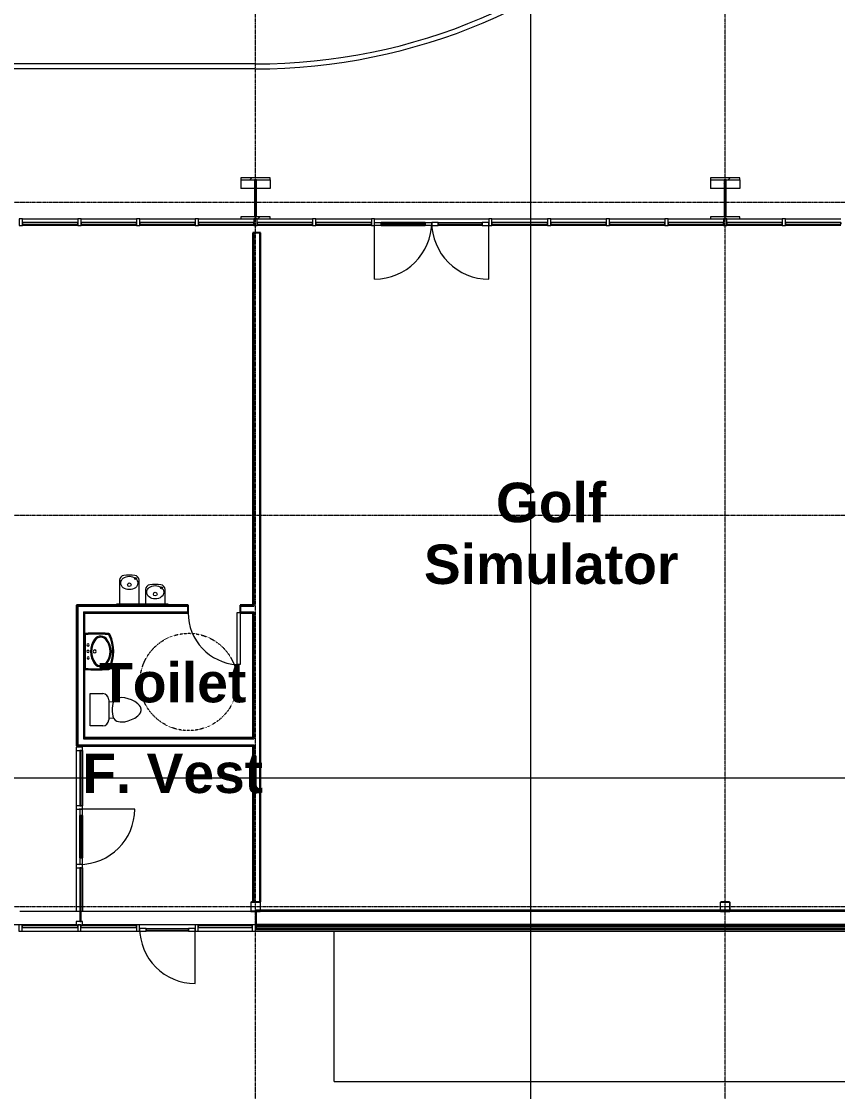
# Model space of a CAD drawing. Header units: inches. Extents: x 21753 to 28474, y -23238 to -20311.
# Drawn here: x 24100 to 24603, y -22898 to -22238 of the extents above; entities that cross this region are included whole.
import ezdxf

# ---------------------------------------------------------------- set-up
doc = ezdxf.new("R2010")
doc.units = ezdxf.units.IN
doc.header["$MEASUREMENT"] = 0
doc.linetypes.add('Grid Line 1_2_', pattern=[0.875, 0.5, -0.125, 0.125, -0.125])
doc.linetypes.add('Hidden 1_8_', pattern=[0.1875, 0.125, -0.0625])
for name, color, linetype, lineweight in [('A-DETL-HDLN', 90, 'Hidden 1_8_', 9), ('A-DOOR', 31, 'Continuous', 9), ('A-FLOR-HRAL', 11, 'Continuous', 9), ('A-GLAZ-CURT', 52, 'Continuous', 9), ('A-GLAZ-CWMG', 51, 'Continuous', 9), ('A-WALL', 113, 'Continuous', 9), ('A-WALL-PATT', 111, 'Continuous', 25), ('C-BLDG-PADS', 91, 'Continuous', 9), ('C-TOPO', 7, 'Continuous', 9), ('Conc', 7, 'Continuous', 9), ('G-ANNO-SYMB', 111, 'Continuous', 9), ('I-WALL', 2, 'Continuous', 9), ('L-SITE-WALL', 31, 'Continuous', 9), ('M-AREA-IDEN', 171, 'Continuous', 9), ('P-SANR-FIXT', 6, 'Continuous', 9), ('S-BEAM', 12, 'Continuous', 9), ('S-COLS', 52, 'Continuous', 9), ('S-GRID', 1, 'Continuous', 9)]:
    doc.layers.add(name, color=color, linetype=linetype, lineweight=lineweight)
doc.styles.add('Arial_B_1', font='arialbd.ttf', dxfattribs={"height": 24.354149})
pattern_1 = [(45, (0, 0), (-19.00703, 19.00703), []), (45, (0, 28.8), (-19.00703, 19.00703), [])]
pattern_2 = [(0, (0, 0), (61.44, 15.36), [2.534, -43.546, 2.534, -43.546, -245.76]), (0, (0, 0), (61.44, 15.36), [-92.16, 2.534, -89.626, 2.534, -43.546, -107.52]), (0, (0, 0), (61.44, 15.36), [-230.4, 2.534, -28.186, 2.534, -74.266]), (120, (23.04, 7.68), (-44.02215, 45.528601), [2.534, -43.546, 2.534, -43.546, -245.76]), (120, (23.04, 7.68), (-44.02215, 45.528601), [-92.16, 2.534, -89.626, 2.534, -43.546, -107.52]), (120, (23.04, 7.68), (-44.02215, 45.528601), [-230.4, 2.534, -28.186, 2.534, -74.266]), (240, (30.72, 38.4), (-17.41785, -60.888601), [2.534, -43.546, 2.534, -43.546, -245.76]), (240, (30.72, 38.4), (-17.41785, -60.888601), [-92.16, 2.534, -89.626, 2.534, -43.546, -107.52]), (240, (30.72, 38.4), (-17.41785, -60.888601), [-230.4, 2.534, -28.186, 2.534, -74.266])]

# ---------------------------------------------------------------- blocks, each defined once
blk = doc.blocks.new('HSS-Hollow Structural Section-Column - HSS6X6X1_4-V4-First Floor Plan')
at = {"layer": 'S-COLS'}
h = blk.add_hatch(dxfattribs=at)
h.set_pattern_fill('FP_4', color=256, style=0, pattern_type=2)
h.set_pattern_definition([(225, (24243.89, -22784.303), (19.00703, -19.00703), []), (225, (24243.89, -22813.103), (19.00703, -19.00703), [])])
h.paths.add_polyline_path([(2.53, 3), (-2.53, 3), (-2.86, 2.86), (-3, 2.53), (-3, -2.53), (-2.86, -2.86), (-2.53, -3), (2.53, -3), (2.86, -2.86), (3, -2.53), (3, 2.53), (2.86, 2.86)], flags=0)
h.paths.add_polyline_path([(-2.53, 2.77), (2.7, 2.7), (2.77, 2.53), (2.7, -2.7), (2.53, -2.77), (-2.7, -2.7), (-2.77, -2.53), (-2.7, 2.7)], flags=0)
at = {"layer": 'S-COLS', "lineweight": 15}
for p, q in [((-3, 2.53), (-3, -2.53)), ((-2.77, -2.53), (-2.77, 2.53)), ((2.53, 3), (-2.53, 3)), ((-2.53, 2.77), (2.53, 2.77)), ((2.77, 2.53), (2.77, -2.53)), ((3, -2.53), (3, 2.53)), ((2.53, -2.77), (-2.53, -2.77)), ((-2.53, -3), (2.53, -3))]:
    blk.add_line(p, q, dxfattribs=at)
for centre, radius, start, end in [((-2.53, 2.53), 0.466, 90, 180), ((-2.53, 2.53), 0.233, 90, 180), ((2.53, 2.53), 0.466, 360, 90), ((2.53, 2.53), 0.233, 0, 90), ((-2.53, -2.53), 0.466, 180, 270), ((-2.53, -2.53), 0.233, 180, 270), ((2.53, -2.53), 0.233, 270, 360), ((2.53, -2.53), 0.466, 270, 360)]:
    blk.add_arc(centre, radius, start, end, dxfattribs=at)
blk = doc.blocks.new('Girt_C - 8_D-948186-First Floor Plan')
at = {"layer": 'S-BEAM'}
for p, q in [((24135.45, -22787.3), (24098.55, -22787.3)), ((24136.45, -22787.3), (24135.45, -22787.3)), ((24241.36, -22787.3), (24136.45, -22787.3)), ((24025.64, -22795.3), (24133.2, -22795.3)), ((24137.2, -22795.3), (24244.02, -22795.3))]:
    blk.add_line(p, q, dxfattribs=at)
blk = doc.blocks.new('System Panel - Glazed-809284-First Floor Plan')
at = {"layer": 'A-GLAZ-CURT'}
for p, q in [((17.09375, 1.25), (-17.09375, 1.25)), ((-17.09375, 1.25), (-17.09375, 0.25)), ((-17.09375, 0.25), (-17.09375, 1.25)), ((17.09375, 1.25), (-17.09375, 1.25)), ((-17.09375, 0.25), (17.09375, 0.25)), ((-17.09375, 0.25), (17.09375, 0.25)), ((17.09375, 0.25), (17.09375, 1.25)), ((17.09375, 1.25), (17.09375, 0.25))]:
    blk.add_line(p, q, dxfattribs=at)
blk = doc.blocks.new('Door_Single_Storefront - one-809285-First Floor Plan')
at = {"layer": 'A-DOOR'}
for p, q in [((-17.59375, 35.1875), (-17.59375, 0)), ((-13.59375, 2), (-17.59375, 2)), ((-17.59375, 0.25), (-13.59375, 0.25)), ((-13.59375, 0.25), (-13.59375, 2)), ((-13.59375, 2), (13.59375, 2)), ((13.59375, 1.5), (-13.59375, 1.5)), ((-13.59375, 1.5), (-13.59375, 0.75)), ((-13.59375, 0.75), (13.59375, 0.75)), ((13.59375, 0.25), (-13.59375, 0.25)), ((17.59375, 2), (13.59375, 2)), ((13.59375, 2), (13.59375, 0.25)), ((13.59375, 0.75), (13.59375, 1.5)), ((13.59375, 0.25), (17.59375, 0.25)), ((17.59375, 0.25), (17.59375, 2))]:
    blk.add_line(p, q, dxfattribs=at)
blk.add_arc((-17.59375, 0), 35.1875, 360, 90, dxfattribs=at)
blk = doc.blocks.new('Door_Single_Storefront - one-809286-First Floor Plan')
at = {"layer": 'A-DOOR'}
for p, q in [((-17.59375, -35.1875), (-17.59375, 0)), ((-17.59375, -0.25), (-13.59375, -0.25)), ((-13.59375, -2), (-17.59375, -2)), ((-13.59375, -0.25), (-13.59375, -2)), ((13.59375, -0.25), (-13.59375, -0.25)), ((-13.59375, -1.5), (-13.59375, -0.75)), ((-13.59375, -0.75), (13.59375, -0.75)), ((13.59375, -1.5), (-13.59375, -1.5)), ((-13.59375, -2), (13.59375, -2)), ((13.59375, -2), (13.59375, -0.25)), ((13.59375, -0.25), (17.59375, -0.25)), ((13.59375, -0.75), (13.59375, -1.5)), ((17.59375, -2), (13.59375, -2)), ((17.59375, -0.25), (17.59375, -2))]:
    blk.add_line(p, q, dxfattribs=at)
blk.add_arc((-17.59375, 0), 35.1875, 270, 0, dxfattribs=at)
blk = doc.blocks.new('Rectangular Mullion - Rectangular Mullion 1-769167-First Floor Plan')
at = {"layer": 'A-GLAZ-CWMG'}
for p, q in [((24498.2, -22360.05), (24524.39, -22360.05)), ((24498.2, -22364.05), (24532.39, -22364.05))]:
    blk.add_line(p, q, dxfattribs=at)
blk = doc.blocks.new('Rectangular Mullion - Rectangular Mullion 1-V14-First Floor Plan')
at = {"layer": 'A-GLAZ-CWMG'}
for p, q in [((24462.02, -22360.05), (24496.2, -22360.05)), ((24462.02, -22364.05), (24496.2, -22364.05))]:
    blk.add_line(p, q, dxfattribs=at)
blk = doc.blocks.new('Rectangular Mullion - Rectangular Mullion 1-769168-First Floor Plan')
at = {"layer": 'A-GLAZ-CWMG'}
blk.add_line((24352.45, -22360.05), (24387.64, -22360.05), dxfattribs=at)
blk = doc.blocks.new('Rectangular Mullion - Rectangular Mullion 1-769169-First Floor Plan')
at = {"layer": 'A-GLAZ-CWMG'}
blk.add_line((24317.27, -22360.05), (24352.45, -22360.05), dxfattribs=at)
blk = doc.blocks.new('Rectangular Mullion - Rectangular Mullion 1-V15-First Floor Plan')
at = {"layer": 'A-GLAZ-CWMG'}
for p, q in [((24252.89, -22360.05), (24279.08, -22360.05)), ((24244.89, -22364.05), (24279.08, -22364.05))]:
    blk.add_line(p, q, dxfattribs=at)
blk = doc.blocks.new('Rectangular Mullion - Rectangular Mullion 1-809282-First Floor Plan')
at = {"layer": 'A-GLAZ-CWMG', "lineweight": 13}
for p, q in [((-1, 2), (1, 2)), ((-1, -2), (-1, 2)), ((1, 2), (1, -2)), ((1, -2), (-1, -2))]:
    blk.add_line(p, q, dxfattribs=at)
blk = doc.blocks.new('Single-Flush - 32_ x 84_-460923-First Floor Plan')
at = {"layer": 'A-DOOR', "lineweight": 13}
for p, q in [((14, -2.37), (14, -34.38)), ((16, -2.37), (14, -2.37)), ((16, -2.37), (16, -34.38)), ((16, -34.38), (14, -34.38))]:
    blk.add_line(p, q, dxfattribs=at)
at = {"layer": 'A-DOOR'}
blk.add_arc((16, -2.37), 32.07, 180, 266.42413, dxfattribs=at)
blk = doc.blocks.new('Toilet-Domestic-3D - Toilet-Domestic-3D-461878-First Floor Plan')
at = {"layer": 'P-SANR-FIXT'}
for p, q in [((-9.98, 19.48), (9.98, 19.48)), ((-9.98, 11.75), (-9.98, 19.48)), ((9.98, 19.48), (9.98, 11.75)), ((6.25, 8.02), (-6.25, 8.02)), ((-4.86, 8.02), (-5.21, 5)), ((4.86, 8.02), (5.21, 5)), ((-7.41, 1), (-7.5, 0)), ((-7.5, 0), (-7.33, -1.99)), ((-7.24, 2), (-7.41, 1)), ((-6.97, 3), (-7.24, 2)), ((-6.4, 4), (-6.97, 3)), ((-5.21, 5), (-6.4, 4)), ((-3.84, 5.5), (-5.21, 5)), ((-1, 6), (-3.84, 5.5)), ((1, 6), (-1, 6)), ((3.84, 5.5), (1, 6)), ((5.21, 5), (3.84, 5.5)), ((6.4, 4), (5.21, 5)), ((6.97, 3), (6.4, 4)), ((7.24, 2), (6.97, 3)), ((7.41, 1), (7.24, 2)), ((7.33, -1.99), (7.5, 0)), ((7.5, 0), (7.41, 1)), ((-7.33, -1.99), (-6.79, -4)), ((-6.79, -4), (-6.06, -6)), ((-6.06, -6), (-5.13, -8)), ((5.13, -8), (6.06, -6)), ((6.06, -6), (6.79, -4)), ((6.79, -4), (7.33, -1.99)), ((-5.13, -8), (-3.74, -10)), ((-3.74, -10), (-2.74, -11)), ((-2.74, -11), (-1.87, -11.5)), ((-1.87, -11.5), (-0.5, -12)), ((-0.5, -12), (0.5, -12)), ((0.5, -12), (1.87, -11.5)), ((1.87, -11.5), (2.74, -11)), ((2.74, -11), (3.74, -10)), ((3.74, -10), (5.13, -8))]:
    blk.add_line(p, q, dxfattribs=at)
for centre, start, end in [((-6.25, 11.75), 180, 270), ((6.25, 11.75), 270, 360)]:
    blk.add_arc(centre, 3.73, start, end, dxfattribs=at)
blk = doc.blocks.new('Sink-Bathroom-Kohler-Pinoir-2035-8 - Vitreous_China-0-White-465379-First Floor Plan')
at = {"layer": 'P-SANR-FIXT'}
for p, q in [((24138.82, -22615.75), (24138.33, -22615.75)), ((24138.33, -22616), (24138.83, -22616)), ((24138.85, -22616.41), (24138.33, -22616.41)), ((24138.68, -22626.87), (24138.66, -22616.41)), ((24138.85, -22616.42), (24138.85, -22626.87)), ((24138.66, -22637.32), (24138.68, -22626.87)), ((24138.85, -22626.87), (24138.85, -22637.31)), ((24138.33, -22637.32), (24138.85, -22637.32)), ((24138.83, -22637.73), (24138.33, -22637.73)), ((24138.33, -22637.98), (24138.82, -22637.98))]:
    blk.add_line(p, q, dxfattribs=at)
for centre, radius, start, end in [((24145.86, -22722.1), 106.58, 86.21998, 93.7835), ((24145.86, -22722.1), 106.33, 86.21461, 93.78805), ((24145.86, -22722.1), 105.91, 86.20455, 93.79545), ((24154.91, -22626.87), 12.82, 143.57252, 216.42748), ((24154.91, -22626.87), 12.18, 143.65076, 216.34924), ((24148.38, -22622.36), 4.9, 33.55144, 140.63664), ((24148.38, -22622.36), 4.26, 33.35585, 140.42253), ((24142.62, -22626.87), 11.57, 323.69309, 36.30691), ((24142.62, -22626.87), 12.2, 323.76827, 36.23173), ((24152.9, -22617.28), 0.862, 23.66977, 91.92173), ((24152.9, -22617.28), 1.53, 23.66977, 90.49426), ((24152.9, -22617.28), 1.28, 23.66977, 90.90352), ((24131.03, -22626.86), 24.74, 336.33023, 23.66977), ((24131.03, -22626.86), 25.15, 336.32735, 23.66977), ((24131.03, -22626.86), 25.41, 336.32584, 23.66977), ((24140.64, -22622.87), 0.69, 90, 270), ((24140.64, -22626.87), 0.69, 90, 270), ((24140.64, -22622.87), 0.69, 270, 90), ((24140.64, -22626.87), 0.69, 270, 90), ((24144.7, -22626.87), 0.934, 90, 270), ((24144.7, -22626.87), 0.934, 270, 90), ((24140.65, -22630.86), 0.692, 90, 270), ((24140.65, -22630.86), 0.692, 270, 90), ((24145.86, -22531.64), 106.58, 266.2165, 273.78169), ((24145.86, -22531.64), 106.33, 266.21195, 273.78649), ((24145.86, -22531.64), 105.91, 266.20455, 273.79545), ((24148.38, -22631.37), 4.9, 219.36336, 326.44856), ((24148.38, -22631.37), 4.26, 219.57747, 326.64415), ((24152.89, -22636.44), 0.875, 268.70728, 335.94466), ((24152.89, -22636.44), 1.29, 269.60353, 336.01235), ((24152.89, -22636.44), 1.54, 269.96548, 336.03955)]:
    blk.add_arc(centre, radius, start, end, dxfattribs=at)
blk = doc.blocks.new('Drinking_Fountain-Haws_Corporation-Wall_Mounted_1119 - 1119-477162-First Floor Plan')
at = {"layer": 'P-SANR-FIXT'}
for p, q in [((13.07, 19.5), (13.07, 4.7)), ((25.07, 4.7), (25.07, 19.5)), ((29.07, 13.75), (29.07, 4.7)), ((41.07, 4.7), (41.07, 13.75)), ((43.07, 4.7), (11.07, 4.7)), ((11.07, 4.7), (11.07, 4.2)), ((43.07, 4.2), (43.07, 4.7))]:
    blk.add_line(p, q, dxfattribs=at)
for centre, radius in [((22.94, 20.55), 0.625), ((19.07, 16.69), 1.13), ((38.94, 14.82), 0.625), ((35.07, 10.94), 1.13)]:
    blk.add_circle(centre, radius, dxfattribs=at)
for centre, radius, start, end in [((16.07, 19.5), 3, 97.57756, 180), ((19.07, -3.05), 25.75, 82.42244, 97.57756), ((22.07, 19.5), 3, 360, 82.42244), ((32.07, 13.75), 3, 97.57756, 180), ((35.07, -8.8), 25.75, 82.42244, 97.57756), ((38.07, 13.75), 3, 360, 82.42244)]:
    blk.add_arc(centre, radius, start, end, dxfattribs=at)
for centre, ratio in [((19.07, 17.82), 0.786373), ((35.07, 12.07), 0.786365)]:
    blk.add_ellipse(centre, major_axis=(-5.25, 0), ratio=ratio, dxfattribs=at)
blk = doc.blocks.new('HSS-Hollow Structural Section-Column - HSS6X6X1_4-V24-First Floor Plan')
at = {"layer": 'S-COLS', "lineweight": 15}
for p, q in [((-3, 2.534), (-3, -2.534)), ((-2.767, -2.534), (-2.767, 2.534)), ((2.534, 3), (-2.534, 3)), ((-2.534, 2.767), (2.534, 2.767)), ((2.767, 2.534), (2.767, -2.534)), ((3, -2.534), (3, 2.534)), ((2.534, -2.767), (-2.534, -2.767)), ((-2.534, -3), (2.534, -3))]:
    blk.add_line(p, q, dxfattribs=at)
for centre, radius, start, end in [((-2.534, 2.534), 0.466, 90, 180), ((-2.534, 2.534), 0.233, 90, 180), ((2.534, 2.534), 0.466, 360, 90), ((2.534, 2.534), 0.233, 0, 90), ((-2.534, -2.534), 0.466, 180, 270), ((-2.534, -2.534), 0.233, 180, 270), ((2.534, -2.534), 0.233, 270, 360), ((2.534, -2.534), 0.466, 270, 360)]:
    blk.add_arc(centre, radius, start, end, dxfattribs=at)
blk = doc.blocks.new('System Panel - Glazed-827441-First Floor Plan')
at = {"layer": 'A-GLAZ-CURT'}
for p, q in [((16.59375, -0.25), (-16.59375, -0.25)), ((-16.59375, -0.25), (-16.59375, -1.25)), ((-16.59375, -1.25), (-16.59375, -0.25)), ((16.59375, -0.25), (-16.59375, -0.25)), ((-16.59375, -1.25), (16.59375, -1.25)), ((-16.59375, -1.25), (16.59375, -1.25)), ((16.59375, -1.25), (16.59375, -0.25)), ((16.59375, -0.25), (16.59375, -1.25))]:
    blk.add_line(p, q, dxfattribs=at)
blk = doc.blocks.new('Door_Single_Storefront - one-827442-First Floor Plan')
at = {"layer": 'A-DOOR'}
for p, q in [((-17.09375, 34.1875), (-17.09375, 0)), ((-13.09375, 2), (-17.09375, 2)), ((-17.09375, 0.25), (-13.09375, 0.25)), ((-13.09375, 0.25), (-13.09375, 2)), ((-13.09375, 2), (13.09375, 2)), ((13.09375, 1.5), (-13.09375, 1.5)), ((-13.09375, 1.5), (-13.09375, 0.75)), ((-13.09375, 0.75), (13.09375, 0.75)), ((13.09375, 0.25), (-13.09375, 0.25)), ((17.09375, 2), (13.09375, 2)), ((13.09375, 2), (13.09375, 0.25)), ((13.09375, 0.75), (13.09375, 1.5)), ((13.09375, 0.25), (17.09375, 0.25))]:
    blk.add_line(p, q, dxfattribs=at)
blk.add_arc((-17.09375, 0), 34.1875, 360, 90, dxfattribs=at)
blk = doc.blocks.new('System Panel - Glazed-827433-First Floor Plan')
at = {"layer": 'A-GLAZ-CURT'}
for p, q in [((17.09375, -0.25), (-17.09375, -0.25)), ((-17.09375, -0.25), (-17.09375, -1.25)), ((-17.09375, -1.25), (-17.09375, -0.25)), ((17.09375, -0.25), (-17.09375, -0.25)), ((-17.09375, -1.25), (17.09375, -1.25)), ((-17.09375, -1.25), (17.09375, -1.25)), ((17.09375, -1.25), (17.09375, -0.25)), ((17.09375, -0.25), (17.09375, -1.25))]:
    blk.add_line(p, q, dxfattribs=at)
blk = doc.blocks.new('Rectangular Mullion - Rectangular Mullion 1-769199-First Floor Plan')
at = {"layer": 'A-GLAZ-CWMG'}
for p, q in [((24208.58, -22795.43), (24241.77, -22795.43)), ((24208.58, -22799.43), (24241.77, -22799.43))]:
    blk.add_line(p, q, dxfattribs=at)
blk = doc.blocks.new('Rectangular Mullion - Rectangular Mullion 1-769200-First Floor Plan')
at = {"layer": 'A-GLAZ-CWMG'}
for p, q in [((24137.2, -22795.43), (24170.39, -22795.43)), ((24136.2, -22799.43), (24170.39, -22799.43))]:
    blk.add_line(p, q, dxfattribs=at)
blk = doc.blocks.new('Rectangular Mullion - Rectangular Mullion 1-V25-First Floor Plan')
at = {"layer": 'A-GLAZ-CWMG'}
for p, q in [((24100.02, -22795.43), (24133.2, -22795.43)), ((24100.02, -22799.43), (24134.2, -22799.43))]:
    blk.add_line(p, q, dxfattribs=at)
blk = doc.blocks.new('Rectangular Mullion - Rectangular Mullion 1-827439-First Floor Plan')
at = {"layer": 'A-GLAZ-CWMG', "lineweight": 13}
for p, q in [((0, 2), (-2, 2)), ((-2, 2), (-2, -2)), ((0, -2), (0, 2)), ((-2, -2), (0, -2))]:
    blk.add_line(p, q, dxfattribs=at)
blk = doc.blocks.new('Rectangular Mullion - Rectangular Mullion 1-827430-First Floor Plan')
at = {"layer": 'A-GLAZ-CWMG', "lineweight": 13}
for p, q in [((-1, 2), (1, 2)), ((-1, -2), (-1, 2)), ((1, 2), (1, -2)), ((1, -2), (-1, -2))]:
    blk.add_line(p, q, dxfattribs=at)
blk = doc.blocks.new('System Panel - Glazed-777745-First Floor Plan')
at = {"layer": 'A-GLAZ-CURT'}
for p, q in [((16.59, -0.25), (-16.59, -0.25)), ((-16.59, -0.25), (-16.59, -1.25)), ((-16.59, -1.25), (16.59, -1.25)), ((16.59, -0.25), (-10.49, -0.25)), ((-10.49, -1.25), (16.59, -1.25)), ((16.59, -1.25), (16.59, -0.25)), ((16.59, -0.25), (16.59, -1.25))]:
    blk.add_line(p, q, dxfattribs=at)
blk = doc.blocks.new('Door_Single_Storefront - one-777982-First Floor Plan')
at = {"layer": 'A-DOOR'}
for p, q in [((-17.09375, 34.1875), (-17.09375, 0)), ((-13.09375, 2), (-17.09375, 2)), ((-17.09375, 0.25), (-13.09375, 0.25)), ((-13.09375, 0.25), (-13.09375, 2)), ((-13.09375, 2), (13.09375, 2)), ((13.09375, 1.5), (-13.09375, 1.5)), ((-13.09375, 1.5), (-13.09375, 0.75)), ((-13.09375, 0.75), (13.09375, 0.75)), ((13.09375, 0.25), (-13.09375, 0.25)), ((17.09375, 2), (13.09375, 2)), ((13.09375, 2), (13.09375, 0.25)), ((13.09375, 0.75), (13.09375, 1.5)), ((13.09375, 0.25), (17.09375, 0.25))]:
    blk.add_line(p, q, dxfattribs=at)
blk.add_arc((-17.09375, 0), 34.1875, 360, 90, dxfattribs=at)
blk = doc.blocks.new('System Panel - Glazed-774301-First Floor Plan')
at = {"layer": 'A-GLAZ-CURT'}
for p, q in [((17.09375, -0.25), (-17.09375, -0.25)), ((-17.09375, -0.25), (-17.09375, -1.25)), ((-17.09375, -1.25), (-17.09375, -0.25)), ((17.09375, -0.25), (-17.09375, -0.25)), ((-17.09375, -1.25), (17.09375, -1.25)), ((-17.09375, -1.25), (17.09375, -1.25)), ((17.09375, -1.25), (17.09375, -0.25)), ((17.09375, -0.25), (17.09375, -1.25))]:
    blk.add_line(p, q, dxfattribs=at)
blk = doc.blocks.new('Rectangular Mullion - Rectangular Mullion 1-V26-First Floor Plan')
at = {"layer": 'A-GLAZ-CWMG'}
for p, q in [((24133.2, -22760.24), (24133.2, -22787.33)), ((24137.2, -22760.24), (24137.2, -22787.33))]:
    blk.add_line(p, q, dxfattribs=at)
blk = doc.blocks.new('Rectangular Mullion - Rectangular Mullion 1-V27-First Floor Plan')
at = {"layer": 'A-GLAZ-CWMG'}
blk.add_line((24133.2, -22724.11), (24133.2, -22758.24), dxfattribs=at)
blk = doc.blocks.new('Rectangular Mullion - Rectangular Mullion 1-V28-First Floor Plan')
at = {"layer": 'A-GLAZ-CWMG'}
for p, q in [((24133.2, -22687.87), (24133.2, -22722.05)), ((24137.2, -22687.87), (24137.2, -22722.05))]:
    blk.add_line(p, q, dxfattribs=at)
blk = doc.blocks.new('Rectangular Mullion - Rectangular Mullion 1-777747-First Floor Plan')
at = {"layer": 'A-GLAZ-CWMG', "lineweight": 13}
for p, q in [((-2, 2), (0, 2)), ((-2, -2), (-2, 2)), ((0, 2), (0, -2)), ((0, -2), (-2, -2))]:
    blk.add_line(p, q, dxfattribs=at)
blk = doc.blocks.new('Rectangular Mullion - Rectangular Mullion 1-777748-First Floor Plan')
at = {"layer": 'A-GLAZ-CWMG', "lineweight": 13}
for p, q in [((0, 2), (-2, 2)), ((-2, 2), (-2, -2)), ((0, -2), (0, 2)), ((-2, -2), (0, -2))]:
    blk.add_line(p, q, dxfattribs=at)
blk = doc.blocks.new('Rectangular Mullion - Rectangular Mullion 1-477611-First Floor Plan')
at = {"layer": 'A-GLAZ-CWMG', "lineweight": 13}
for p, q in [((-1, 2), (1, 2)), ((-1, -2), (-1, 2)), ((1, 2), (1, -2)), ((1, -2), (-1, -2))]:
    blk.add_line(p, q, dxfattribs=at)
blk = doc.blocks.new('Top Rail Type - Top Rail_Internal_-939601-First Floor Plan')
at = {"layer": 'A-FLOR-HRAL'}
for p, q in [((24243.39, -22264.53), (23233.26, -22264.53)), ((24243.39, -22267.58), (23233.26, -22267.58))]:
    blk.add_line(p, q, dxfattribs=at)
for radius in [358.48, 361.52]:
    blk.add_arc((24243.39, -21906.05), radius, 270, 0, dxfattribs=at)

msp = doc.modelspace()

# ---------------------------------------------------------------- hatches: boundary and pattern name
at = {"layer": 'A-WALL-PATT', "lineweight": 9}
h = msp.add_hatch(dxfattribs=at)
h.set_pattern_fill('FP_8', color=256, style=0, pattern_type=2)
h.set_pattern_definition(pattern_2)
h.paths.add_polyline_path([(24242.89, -22781.303), (24242.89, -22684.365), (24242.265, -22684.365), (24242.265, -22781.303)], flags=0)
h.paths.add_polyline_path([(24242.89, -22680.865), (24242.89, -22602.365), (24242.265, -22602.365), (24242.265, -22680.865)], flags=0)
h.paths.add_polyline_path([(24242.89, -22598.865), (24242.89, -22368.678), (24242.265, -22368.678), (24242.265, -22598.865)], flags=0)
h = msp.add_hatch(dxfattribs=at)
h.set_pattern_fill('FP_8', color=256, style=0, pattern_type=2)
h.set_pattern_definition(pattern_2)
h.paths.add_polyline_path([(24246.754, -22781.303), (24247.015, -22781.276), (24247.015, -22368.678), (24246.39, -22368.678), (24246.424, -22781.303), (24246.589, -22781.303)], flags=0)
h = msp.add_hatch(dxfattribs=at)
h.set_pattern_fill('FP_8', color=256, style=0, pattern_type=2)
h.set_pattern_definition(pattern_2)
h.paths.add_polyline_path([(24234.39, -22598.865), (24242.265, -22598.865), (24242.265, -22598.24), (24234.39, -22598.24)], flags=0)
h.paths.add_polyline_path([(24134.203, -22598.865), (24202.39, -22598.865), (24202.39, -22598.24), (24134.203, -22598.24)], flags=0)
h = msp.add_hatch(dxfattribs=at)
h.set_pattern_fill('FP_8', color=256, style=0, pattern_type=2)
h.set_pattern_definition(pattern_2)
h.paths.add_polyline_path([(24137.703, -22680.24), (24138.328, -22680.24), (24138.328, -22602.365), (24137.703, -22602.365), (24137.703, -22646.643)], flags=0)
h = msp.add_hatch(dxfattribs=at)
h.set_pattern_fill('FP_8', color=256, style=0, pattern_type=2)
h.set_pattern_definition(pattern_2)
h.paths.add_polyline_path([(24137.703, -22680.865), (24242.265, -22680.865), (24242.265, -22680.24), (24137.703, -22680.24)], flags=0)
h = msp.add_hatch(dxfattribs=at)
h.set_pattern_fill('FP_10', color=256, style=0, pattern_type=2)
h.set_pattern_definition([(0, (0, 0), (0, 24), []), (90, (0, 0), (-24, 1e-15), [])])
h.paths.add_polyline_path([(24244.015, -22796.803), (25078.015, -22796.803), (25078.015, -22796.053), (24244.015, -22796.053)], flags=0)
at = {"layer": 'S-COLS'}
h = msp.add_hatch(dxfattribs=at)
h.set_pattern_fill('FP_1', color=256, style=0, pattern_type=2)
h.set_pattern_definition(pattern_1)
h.paths.add_polyline_path([(24252.89, -22336.051), (24252.89, -22334.798), (24234.89, -22334.798), (24234.89, -22336.051)], flags=0)
h = msp.add_hatch(dxfattribs=at)
h.set_pattern_fill('FP_1', color=256, style=0, pattern_type=2)
h.set_pattern_definition(pattern_1)
h.paths.add_polyline_path([(24542.39, -22336.051), (24542.39, -22334.798), (24524.39, -22334.798), (24524.39, -22336.051)], flags=0)
h = msp.add_hatch(dxfattribs=at)
h.set_pattern_fill('FP_1', color=256, style=0, pattern_type=2)
h.set_pattern_definition(pattern_1)
h.paths.add_polyline_path([(24534.015, -22358.803), (24534.015, -22336.051), (24532.765, -22336.051), (24532.765, -22358.803)], flags=0)
h = msp.add_hatch(dxfattribs=at)
h.set_pattern_fill('FP_1', color=256, style=0, pattern_type=2)
h.set_pattern_definition(pattern_1)
h.paths.add_polyline_path([(24252.89, -22360.053), (24252.89, -22358.803), (24234.89, -22358.803), (24234.89, -22360.053)], flags=0)

# ---------------------------------------------------------------- linework, layer by layer
at = {"layer": 'A-DETL-HDLN'}
msp.add_circle((24202.612, -22645.681), 30, dxfattribs=at)
at = {"layer": 'A-WALL'}
for p, q in [((24242.89, -22368.678), (24242.89, -22598.865)), ((24246.39, -22368.678), (24246.39, -22781.303)), ((24134.203, -22598.865), (24134.203, -22684.365)), ((24134.203, -22598.865), (24202.39, -22598.865)), ((24234.39, -22598.865), (24242.89, -22598.865)), ((24137.703, -22602.365), (24137.703, -22680.865)), ((24137.703, -22602.365), (24202.39, -22602.365)), ((24234.39, -22602.365), (24242.89, -22602.365)), ((24242.89, -22602.365), (24242.89, -22680.865)), ((24134.203, -22684.365), (24242.89, -22684.365)), ((24137.703, -22680.865), (24242.89, -22680.865)), ((24242.89, -22684.365), (24242.89, -22781.303)), ((24530.856, -22787.303), (24246.424, -22787.303)), ((24627.39, -22787.303), (24535.924, -22787.303)), ((25078.015, -22795.303), (24244.015, -22795.303)), ((25078.015, -22796.053), (24244.015, -22796.053)), ((25078.015, -22796.803), (24244.015, -22796.803)), ((25078.015, -22797.678), (24244.015, -22797.678))]:
    msp.add_line(p, q, dxfattribs=at)
at = {"layer": 'C-BLDG-PADS'}
msp.add_line((24243.765, -22799.303), (25078.015, -22799.303), dxfattribs=at)
at = {"layer": 'C-TOPO'}
msp.add_line((25078.015, -22799.303), (24243.765, -22799.303), dxfattribs=at)
at = {"layer": 'Conc'}
for q in [(24292.265, -22799.428), (25981.015, -22892.067)]:
    msp.add_line((24292.265, -22892.067), q, dxfattribs=at)
at = {"layer": 'G-ANNO-SYMB'}
for p, q in [((24413.424, -21003.077), (24413.424, -22908.84)), ((26316.226, -22705.015), (21999.999, -22705.015))]:
    msp.add_line(p, q, dxfattribs=at)
at = {"layer": 'I-WALL', "lineweight": 25}
for p, q in [((24247.015, -22368.678), (24242.265, -22368.678)), ((24242.265, -22368.678), (24242.265, -22598.24)), ((24247.015, -22781.303), (24247.015, -22368.678)), ((24133.578, -22598.24), (24133.578, -22684.99)), ((24202.39, -22598.24), (24133.578, -22598.24)), ((24202.39, -22602.99), (24202.39, -22598.24)), ((24242.265, -22598.24), (24234.39, -22598.24)), ((24234.39, -22598.24), (24234.39, -22602.99)), ((24138.328, -22680.24), (24138.328, -22602.99)), ((24138.328, -22602.99), (24202.39, -22602.99)), ((24234.39, -22602.99), (24242.265, -22602.99)), ((24242.265, -22602.99), (24242.265, -22680.24)), ((24133.578, -22684.99), (24242.265, -22684.99)), ((24242.265, -22680.24), (24138.328, -22680.24)), ((24242.265, -22684.99), (24242.265, -22781.303)), ((24246.424, -22781.303), (24247.015, -22781.303))]:
    msp.add_line(p, q, dxfattribs=at)
at = {"layer": 'L-SITE-WALL', "lineweight": 25}
for p, q in [((24246.665, -22786.678), (24244.015, -22786.678)), ((24244.015, -22786.678), (24244.015, -22787.07)), ((24244.015, -22787.303), (24244.015, -22797.928)), ((24530.39, -22786.678), (24246.89, -22786.678)), ((24536.165, -22786.678), (24530.616, -22786.678)), ((24626.765, -22786.678), (24536.39, -22786.678)), ((24244.015, -22797.928), (25078.015, -22797.928))]:
    msp.add_line(p, q, dxfattribs=at)
at = {"layer": 'S-COLS', "lineweight": 15}
for p, q in [((24252.89, -22334.798), (24234.89, -22334.798)), ((24234.89, -22334.798), (24234.89, -22336.051)), ((24234.89, -22336.051), (24252.89, -22336.051)), ((24244.515, -22336.051), (24243.265, -22336.051)), ((24243.265, -22336.051), (24243.265, -22358.803)), ((24244.515, -22358.803), (24244.515, -22336.051)), ((24252.89, -22336.051), (24252.89, -22334.798)), ((24542.39, -22334.798), (24524.39, -22334.798)), ((24524.39, -22334.798), (24524.39, -22336.051)), ((24524.39, -22336.051), (24542.39, -22336.051)), ((24534.015, -22336.051), (24532.765, -22336.051)), ((24532.765, -22336.051), (24532.765, -22358.803)), ((24534.015, -22358.803), (24534.015, -22336.051)), ((24542.39, -22336.051), (24542.39, -22334.798)), ((24234.89, -22358.803), (24234.89, -22360.053)), ((24252.89, -22358.803), (24234.89, -22358.803)), ((24234.89, -22360.053), (24252.89, -22360.053)), ((24243.265, -22358.803), (24244.515, -22358.803)), ((24252.89, -22360.053), (24252.89, -22358.803)), ((24524.39, -22358.803), (24524.39, -22360.053)), ((24542.39, -22358.803), (24524.39, -22358.803)), ((24524.39, -22360.053), (24542.39, -22360.053)), ((24532.765, -22358.803), (24534.015, -22358.803)), ((24542.39, -22360.053), (24542.39, -22358.803))]:
    msp.add_line(p, q, dxfattribs=at)
at = {"layer": 'S-COLS'}
for p, q in [((24234.89, -22336.051), (24234.89, -22341.306)), ((24252.89, -22336.051), (24252.89, -22341.306)), ((24524.39, -22336.051), (24524.39, -22341.306)), ((24542.39, -22336.051), (24542.39, -22341.306)), ((24243.265, -22341.306), (24234.89, -22341.306)), ((24252.89, -22341.306), (24244.515, -22341.306)), ((24532.765, -22341.306), (24524.39, -22341.306)), ((24542.39, -22341.306), (24534.015, -22341.306))]:
    msp.add_line(p, q, dxfattribs=at)
at = {"layer": 'S-GRID', "linetype": 'Grid Line 1_2_'}
for p, q in [((24243.89, -23081.576), (24243.89, -20779.921)), ((24533.39, -23081.576), (24533.39, -20779.921)), ((26376.857, -22350.053), (21994.798, -22350.053)), ((26376.857, -22543.053), (21994.798, -22543.053)), ((26376.857, -22784.303), (21994.798, -22784.303))]:
    msp.add_line(p, q, dxfattribs=at)

# ---------------------------------------------------------------- block references
at = {"layer": 'A-DOOR'}
for name, p in [('Door_Single_Storefront - one-809286-First Floor Plan', (24334.859, -22362.053)), ('Single-Flush - 32_ x 84_-460923-First Floor Plan', (24218.39, -22600.615))]:
    msp.add_blockref(name, p, dxfattribs=at)
for name, p, rotation in [('Door_Single_Storefront - one-809285-First Floor Plan', (24370.046, -22362.053), 180), ('Door_Single_Storefront - one-777982-First Floor Plan', (24135.203, -22741.147), 270), ('Door_Single_Storefront - one-827442-First Floor Plan', (24189.484, -22797.428), 180)]:
    msp.add_blockref(name, p, dxfattribs=dict(at, rotation=rotation))
at = {"layer": 'A-FLOR-HRAL'}
msp.add_blockref('Top Rail Type - Top Rail_Internal_-939601-First Floor Plan', (0, 0), dxfattribs=at)
at = {"layer": 'A-GLAZ-CURT'}
for name, p, rotation in [('System Panel - Glazed-809284-First Floor Plan', (24117.234, -22362.053), 180), ('System Panel - Glazed-809284-First Floor Plan', (24153.421, -22362.053), 180), ('System Panel - Glazed-809284-First Floor Plan', (24189.609, -22362.053), 180), ('System Panel - Glazed-809284-First Floor Plan', (24225.796, -22362.053), 180), ('System Panel - Glazed-809284-First Floor Plan', (24261.984, -22362.053), 180), ('System Panel - Glazed-809284-First Floor Plan', (24298.171, -22362.053), 180), ('System Panel - Glazed-809284-First Floor Plan', (24406.734, -22362.053), 180), ('System Panel - Glazed-809284-First Floor Plan', (24442.921, -22362.053), 180), ('System Panel - Glazed-809284-First Floor Plan', (24479.109, -22362.053), 180), ('System Panel - Glazed-809284-First Floor Plan', (24515.296, -22362.053), 180), ('System Panel - Glazed-809284-First Floor Plan', (24551.484, -22362.053), 180), ('System Panel - Glazed-809284-First Floor Plan', (24587.671, -22362.053), 180), ('System Panel - Glazed-774301-First Floor Plan', (24135.203, -22704.959), 90), ('System Panel - Glazed-777745-First Floor Plan', (24135.203, -22776.834), 90), ('System Panel - Glazed-827433-First Floor Plan', (24117.109, -22797.428), 180), ('System Panel - Glazed-827433-First Floor Plan', (24153.296, -22797.428), 180), ('System Panel - Glazed-827441-First Floor Plan', (24225.171, -22797.428), 180)]:
    msp.add_blockref(name, p, dxfattribs=dict(at, rotation=rotation))
at = {"layer": 'A-GLAZ-CWMG', "extrusion": (0, 0, -1)}
for name, p in [('Rectangular Mullion - Rectangular Mullion 1-809282-First Floor Plan', (-24099.14, -22362.053)), ('Rectangular Mullion - Rectangular Mullion 1-809282-First Floor Plan', (-24135.328, -22362.053)), ('Rectangular Mullion - Rectangular Mullion 1-809282-First Floor Plan', (-24171.515, -22362.053)), ('Rectangular Mullion - Rectangular Mullion 1-809282-First Floor Plan', (-24207.703, -22362.053)), ('Rectangular Mullion - Rectangular Mullion 1-809282-First Floor Plan', (-24243.89, -22362.053)), ('Rectangular Mullion - Rectangular Mullion 1-809282-First Floor Plan', (-24280.078, -22362.053)), ('Rectangular Mullion - Rectangular Mullion 1-809282-First Floor Plan', (-24316.265, -22362.053)), ('Rectangular Mullion - Rectangular Mullion 1-809282-First Floor Plan', (-24388.64, -22362.053)), ('Rectangular Mullion - Rectangular Mullion 1-809282-First Floor Plan', (-24424.828, -22362.053)), ('Rectangular Mullion - Rectangular Mullion 1-809282-First Floor Plan', (-24461.015, -22362.053)), ('Rectangular Mullion - Rectangular Mullion 1-809282-First Floor Plan', (-24497.203, -22362.053)), ('Rectangular Mullion - Rectangular Mullion 1-809282-First Floor Plan', (-24533.39, -22362.053)), ('Rectangular Mullion - Rectangular Mullion 1-809282-First Floor Plan', (-24569.578, -22362.053)), ('Rectangular Mullion - Rectangular Mullion 1-827430-First Floor Plan', (-24099.015, -22797.428)), ('Rectangular Mullion - Rectangular Mullion 1-827430-First Floor Plan', (-24135.203, -22797.428)), ('Rectangular Mullion - Rectangular Mullion 1-827430-First Floor Plan', (-24171.39, -22797.428)), ('Rectangular Mullion - Rectangular Mullion 1-827430-First Floor Plan', (-24207.578, -22797.428))]:
    msp.add_blockref(name, p, dxfattribs=at)
at = {"layer": 'A-GLAZ-CWMG'}
for name, p in [('Rectangular Mullion - Rectangular Mullion 1-V14-First Floor Plan', (-361.875, 0)), ('Rectangular Mullion - Rectangular Mullion 1-V14-First Floor Plan', (-325.687, 0)), ('Rectangular Mullion - Rectangular Mullion 1-V14-First Floor Plan', (-289.5, 0)), ('Rectangular Mullion - Rectangular Mullion 1-769167-First Floor Plan', (-289.5, 0)), ('Rectangular Mullion - Rectangular Mullion 1-V15-First Floor Plan', (0, 0)), ('Rectangular Mullion - Rectangular Mullion 1-V14-First Floor Plan', (-180.938, 0)), ('Rectangular Mullion - Rectangular Mullion 1-769169-First Floor Plan', (0, 0)), ('Rectangular Mullion - Rectangular Mullion 1-769168-First Floor Plan', (0, 0)), ('Rectangular Mullion - Rectangular Mullion 1-V14-First Floor Plan', (-72.375, 0)), ('Rectangular Mullion - Rectangular Mullion 1-V14-First Floor Plan', (-36.187, 0)), ('Rectangular Mullion - Rectangular Mullion 1-V14-First Floor Plan', (0, 0)), ('Rectangular Mullion - Rectangular Mullion 1-769167-First Floor Plan', (0, 0)), ('Rectangular Mullion - Rectangular Mullion 1-V15-First Floor Plan', (289.5, 0)), ('Rectangular Mullion - Rectangular Mullion 1-V14-First Floor Plan', (108.562, 0)), ('Rectangular Mullion - Rectangular Mullion 1-V28-First Floor Plan', (0, 0)), ('Rectangular Mullion - Rectangular Mullion 1-V27-First Floor Plan', (0, 0)), ('Rectangular Mullion - Rectangular Mullion 1-V26-First Floor Plan', (0, 0)), ('Rectangular Mullion - Rectangular Mullion 1-V25-First Floor Plan', (0, 0)), ('Rectangular Mullion - Rectangular Mullion 1-769200-First Floor Plan', (0, 0)), ('Rectangular Mullion - Rectangular Mullion 1-769199-First Floor Plan', (0, 0)), ('Rectangular Mullion - Rectangular Mullion 1-827439-First Floor Plan', (24243.765, -22797.428))]:
    msp.add_blockref(name, p, dxfattribs=at)
at = {"layer": 'A-GLAZ-CWMG', "extrusion": (0, 0, -1), "rotation": 90}
for name, p in [('Rectangular Mullion - Rectangular Mullion 1-777747-First Floor Plan', (-24135.203, -22685.865)), ('Rectangular Mullion - Rectangular Mullion 1-477611-First Floor Plan', (-24135.203, -22723.053)), ('Rectangular Mullion - Rectangular Mullion 1-477611-First Floor Plan', (-24135.203, -22759.24))]:
    msp.add_blockref(name, p, dxfattribs=at)
at = {"layer": 'A-GLAZ-CWMG', "rotation": 270}
msp.add_blockref('Rectangular Mullion - Rectangular Mullion 1-777748-First Floor Plan', (24135.203, -22795.428), dxfattribs=at)
at = {"layer": 'P-SANR-FIXT'}
for name, p in [('Drinking_Fountain-Haws_Corporation-Wall_Mounted_1119 - 1119-477162-First Floor Plan', (24146.971, -22602.435)), ('Sink-Bathroom-Kohler-Pinoir-2035-8 - Vitreous_China-0-White-465379-First Floor Plan', (0, 0))]:
    msp.add_blockref(name, p, dxfattribs=at)
at = {"layer": 'P-SANR-FIXT', "rotation": 89.99999999999991}
msp.add_blockref('Toilet-Domestic-3D - Toilet-Domestic-3D-461878-First Floor Plan', (24161.366, -22662.865), dxfattribs=at)
at = {"layer": 'S-BEAM'}
msp.add_blockref('Girt_C - 8_D-948186-First Floor Plan', (0, 0), dxfattribs=at)
at = {"layer": 'S-COLS', "rotation": 180}
for name, p in [('HSS-Hollow Structural Section-Column - HSS6X6X1_4-V4-First Floor Plan', (24243.89, -22784.303)), ('HSS-Hollow Structural Section-Column - HSS6X6X1_4-V24-First Floor Plan', (24533.39, -22784.303))]:
    msp.add_blockref(name, p, dxfattribs=at)

# ---------------------------------------------------------------- texts
at = {"layer": 'M-AREA-IDEN', "char_height": 24.3541, "attachment_point": 2, "line_spacing_factor": 0.938532, "style": 'Arial_B_1'}
for s, insert, width in [('Golf\\PSimulator', (24426.105, -22522.802), 182.016), ('Toilet', (24192.763, -22633.915), 105.408), ('F. Vest', (24192.763, -22689.832), 129.312)]:
    msp.add_mtext(s, dxfattribs=dict(at, insert=insert, width=width))

doc.saveas('drawing.dxf')
